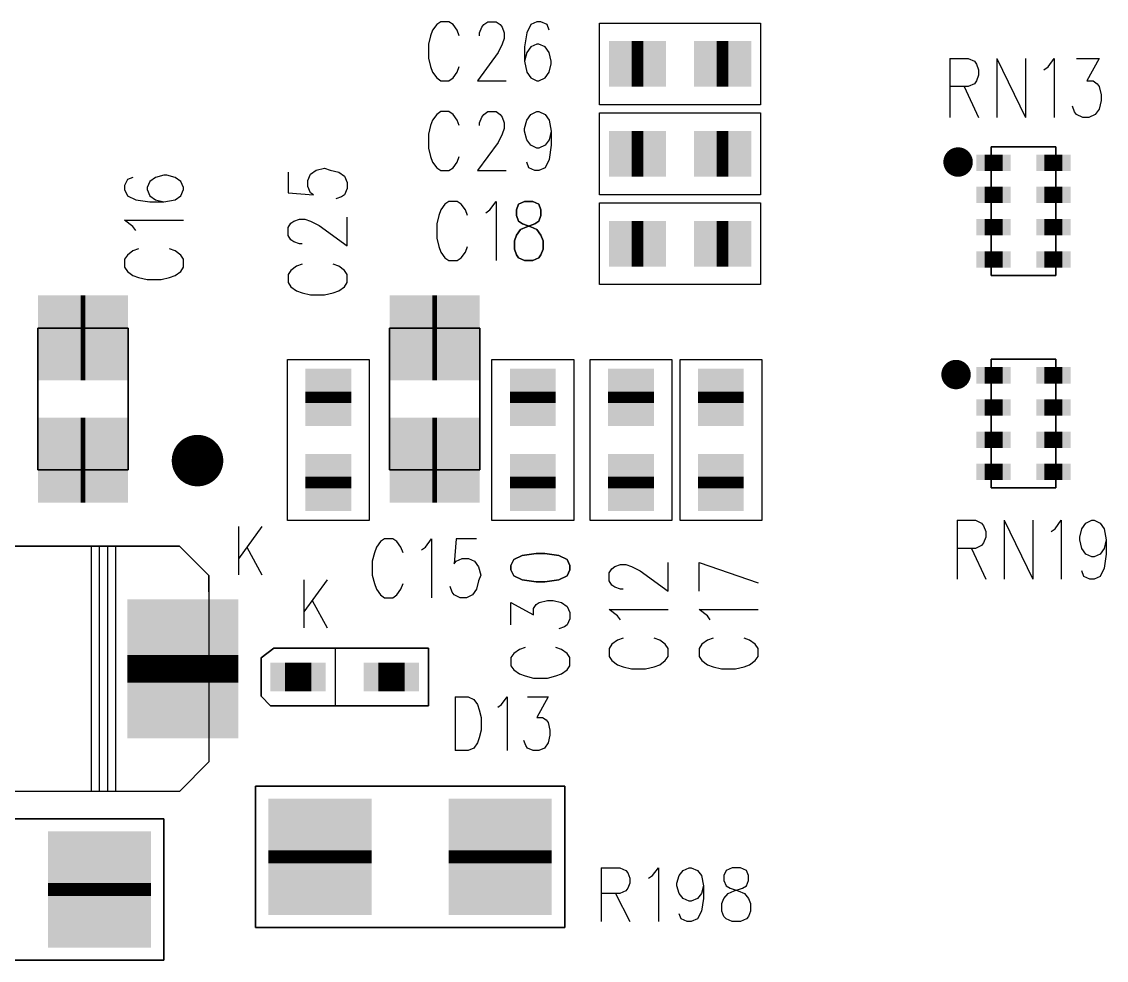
# Model space of a CAD drawing. Extents: x 12040 to 27945, y 10799 to 21199.
# Drawn here: x 18693 to 19356, y 16137 to 16711 of the extents above; entities that cross this region are included whole.
import ezdxf

# ---------------------------------------------------------------- set-up
doc = ezdxf.new("R2010")
doc.units = 0
doc.header["$MEASUREMENT"] = 0
doc.layers.add('ASSYDWGBOT_PHO', color=7, linetype='Continuous')

msp = doc.modelspace()

# ---------------------------------------------------------------- linework, layer by layer
at = {"layer": 'ASSYDWGBOT_PHO'}
for points in [[(18948.75, 16711.479), (18946.251, 16709.77)], [(18953.751, 16711.479), (18948.75, 16711.479)], [(18956.249, 16709.77), (18953.751, 16711.479)], [(18975, 16709.77), (18977.501, 16711.479)], [(18977.501, 16711.479), (18982.5, 16711.479)], [(18982.5, 16711.479), (18985.001, 16709.77)], [(19007.5, 16711.479), (19003.75, 16709.77)], [(19010, 16711.479), (19007.5, 16711.479)], [(19013.75, 16709.77), (19010, 16711.479)], [(18943.75, 16706.329), (18942.499, 16702.89)], [(18946.251, 16709.77), (18943.75, 16706.329)], [(18958.75, 16706.329), (18956.249, 16709.77)], [(18959.999, 16702.89), (18958.75, 16706.329)], [(18972.5, 16704.611), (18973.749, 16708.05)], [(18972.5, 16702.89), (18972.5, 16704.611)], [(18973.749, 16708.05), (18975, 16709.77)], [(18985.001, 16709.77), (18986.25, 16708.05)], [(18986.25, 16708.05), (18987.499, 16704.611)], [(18987.499, 16704.611), (18987.499, 16701.17)], [(19001.249, 16704.611), (19000, 16696.02)], [(19003.75, 16709.77), (19001.249, 16704.611)], [(19014.999, 16706.329), (19013.75, 16709.77)], [(19045.79, 16660.629), (19045.79, 16710.63)], [(19045.79, 16710.63), (19144.211, 16710.63)], [(19144.211, 16710.63), (19144.211, 16660.629)], [(18942.499, 16702.89), (18941.25, 16697.729)], [(18941.25, 16697.729), (18941.25, 16689.14)], [(18986.25, 16697.729), (18983.749, 16692.579)], [(18987.499, 16701.17), (18986.25, 16697.729)], [(19007.5, 16697.729), (19003.75, 16696.02)], [(19008.751, 16697.729), (19007.5, 16697.729)], [(19012.501, 16696.02), (19008.751, 16697.729)], [(18983.749, 16692.579), (18971.251, 16675.39)], [(19000, 16696.02), (19000, 16687.42)], [(19001.249, 16692.579), (19000, 16687.42)], [(19003.75, 16696.02), (19001.249, 16692.579)], [(19014.999, 16692.579), (19012.501, 16696.02)], [(19016.251, 16687.42), (19014.999, 16692.579)], [(18941.25, 16689.14), (18942.499, 16683.981)], [(19000, 16687.42), (19001.249, 16680.55)], [(19014.999, 16680.55), (19016.251, 16685.699)], [(19016.251, 16685.699), (19016.251, 16687.42)], [(19260, 16688.98), (19260, 16652.889)], [(19260, 16688.98), (19271.25, 16688.98)], [(19271.25, 16688.98), (19275, 16687.269)], [(19275, 16687.269), (19276.251, 16685.551)], [(19276.251, 16685.551), (19277.5, 16682.11)], [(19288.75, 16688.98), (19288.75, 16652.889)], [(19288.75, 16688.98), (19306.25, 16652.889)], [(19306.25, 16688.98), (19306.25, 16652.889)], [(19320, 16683.83), (19323.75, 16688.98)], [(19323.75, 16688.98), (19323.75, 16652.889)], [(19337.5, 16688.98), (19351.25, 16688.98)], [(19351.25, 16688.98), (19343.75, 16675.23)], [(18942.499, 16683.981), (18943.75, 16680.55)], [(18943.75, 16680.55), (18946.251, 16677.111)], [(18956.249, 16677.111), (18958.75, 16680.55)], [(18958.75, 16680.55), (18959.999, 16683.981)], [(19001.249, 16680.55), (19003.75, 16677.111)], [(19012.501, 16677.111), (19014.999, 16680.55)], [(19277.5, 16678.671), (19276.251, 16675.23)], [(19277.5, 16682.11), (19277.5, 16678.671)], [(19317.499, 16682.11), (19320, 16683.83)], [(18946.251, 16677.111), (18948.75, 16675.39)], [(18948.75, 16675.39), (18953.751, 16675.39)], [(18953.751, 16675.39), (18956.249, 16677.111)], [(18971.251, 16675.39), (18988.75, 16675.39)], [(19003.75, 16677.111), (19007.5, 16675.39)], [(19007.5, 16675.39), (19008.751, 16675.39)], [(19008.751, 16675.39), (19012.501, 16677.111)], [(19271.25, 16671.801), (19260, 16671.801)], [(19268.749, 16671.801), (19277.5, 16652.889)], [(19275, 16673.519), (19271.25, 16671.801)], [(19276.251, 16675.23), (19275, 16673.519)], [(19343.75, 16675.23), (19347.5, 16675.23)], [(19347.5, 16675.23), (19350, 16673.519)], [(19350, 16673.519), (19351.25, 16671.801)], [(19351.25, 16671.801), (19352.501, 16666.639)], [(19352.501, 16666.639), (19352.501, 16663.2)], [(19144.211, 16660.629), (19045.79, 16660.629)], [(19336.25, 16656.33), (19334.999, 16659.769)], [(19351.25, 16658.051), (19348.749, 16654.61)], [(19352.501, 16663.2), (19351.25, 16658.051)], [(18943.75, 16651.331), (18942.499, 16647.89)], [(18946.251, 16654.77), (18943.75, 16651.331)], [(18948.75, 16656.481), (18946.251, 16654.77)], [(18953.751, 16656.481), (18948.75, 16656.481)], [(18956.249, 16654.77), (18953.751, 16656.481)], [(18958.75, 16651.331), (18956.249, 16654.77)], [(18959.999, 16647.89), (18958.75, 16651.331)], [(18972.5, 16649.611), (18973.749, 16653.049)], [(18973.749, 16653.049), (18975, 16654.77)], [(18975, 16654.77), (18977.501, 16656.481)], [(18977.501, 16656.481), (18982.5, 16656.481)], [(18982.5, 16656.481), (18985.001, 16654.77)], [(18985.001, 16654.77), (18986.25, 16653.049)], [(18986.25, 16653.049), (18987.499, 16649.611)], [(19000, 16646.17), (19001.249, 16651.331)], [(19001.249, 16651.331), (19003.75, 16654.77)], [(19003.75, 16654.77), (19007.5, 16656.481)], [(19007.5, 16656.481), (19008.751, 16656.481)], [(19008.751, 16656.481), (19012.501, 16654.77)], [(19012.501, 16654.77), (19014.999, 16651.331)], [(19014.999, 16651.331), (19016.251, 16644.449)], [(19045.79, 16605.631), (19045.79, 16655.63)], [(19045.79, 16655.63), (19144.211, 16655.63)], [(19144.211, 16655.63), (19144.211, 16605.631)], [(19337.5, 16654.61), (19336.25, 16656.33)], [(19341.249, 16652.889), (19337.5, 16654.61)], [(19344.999, 16652.889), (19341.249, 16652.889)], [(19348.749, 16654.61), (19344.999, 16652.889)], [(18942.499, 16647.89), (18941.25, 16642.731)], [(18972.5, 16647.89), (18972.5, 16649.611)], [(18987.499, 16646.17), (18986.25, 16642.731)], [(18987.499, 16649.611), (18987.499, 16646.17)], [(19000, 16644.449), (19000, 16646.17)], [(18941.25, 16642.731), (18941.25, 16634.14)], [(18986.25, 16642.731), (18983.749, 16637.581)], [(19001.249, 16639.299), (19000, 16644.449)], [(19003.75, 16635.86), (19001.249, 16639.299)], [(19014.999, 16639.299), (19012.501, 16635.86)], [(19016.251, 16644.449), (19014.999, 16639.299)], [(19016.251, 16644.449), (19016.251, 16635.86)], [(18941.25, 16634.14), (18942.499, 16628.981)], [(18983.749, 16637.581), (18971.251, 16620.39)], [(19007.5, 16634.14), (19003.75, 16635.86)], [(19008.751, 16634.14), (19007.5, 16634.14)], [(19012.501, 16635.86), (19008.751, 16634.14)], [(19016.251, 16635.86), (19014.999, 16627.27)], [(19324.69, 16635), (19285.311, 16635)], [(18942.499, 16628.981), (18943.75, 16625.549)], [(18943.75, 16625.549), (18946.251, 16622.11)], [(18956.249, 16622.11), (18958.75, 16625.549)], [(18958.75, 16625.549), (18959.999, 16628.981)], [(19002.501, 16622.11), (19001.249, 16625.549)], [(19014.999, 16627.27), (19012.501, 16622.11)], [(18855.391, 16619.381), (18855.391, 16606.88)], [(18867.42, 16614.38), (18869.141, 16618.13)], [(18869.141, 16618.13), (18872.58, 16620.63)], [(18872.58, 16620.63), (18877.729, 16621.88)], [(18877.729, 16621.88), (18881.17, 16620.63)], [(18881.17, 16620.63), (18886.33, 16619.381)], [(18886.33, 16619.381), (18889.771, 16616.88)], [(18946.251, 16622.11), (18948.75, 16620.39)], [(18948.75, 16620.39), (18953.751, 16620.39)], [(18953.751, 16620.39), (18956.249, 16622.11)], [(18971.251, 16620.39), (18988.75, 16620.39)], [(19006.25, 16620.39), (19002.501, 16622.11)], [(19008.751, 16620.39), (19006.25, 16620.39)], [(19012.501, 16622.11), (19008.751, 16620.39)], [(18757.111, 16615), (18755.39, 16611.25)], [(18760.55, 16616.249), (18757.111, 16615)], [(18770.861, 16613.75), (18769.14, 16610.001)], [(18774.3, 16616.249), (18770.861, 16613.75)], [(18779.449, 16617.5), (18774.3, 16616.249)], [(18781.17, 16617.5), (18779.449, 16617.5)], [(18786.329, 16616.249), (18781.17, 16617.5)], [(18789.77, 16613.75), (18786.329, 16616.249)], [(18791.479, 16610.001), (18789.77, 16613.75)], [(18867.42, 16610.63), (18867.42, 16614.38)], [(18889.771, 16616.88), (18891.479, 16613.131)], [(18891.479, 16613.131), (18891.479, 16609.381)], [(18755.39, 16611.25), (18755.39, 16608.749)], [(18755.39, 16608.749), (18757.111, 16605)], [(18757.111, 16605), (18762.27, 16602.501)], [(18769.14, 16610.001), (18769.14, 16608.749)], [(18769.14, 16608.749), (18770.861, 16605)], [(18770.861, 16605), (18774.3, 16602.501)], [(18786.329, 16602.501), (18789.77, 16605)], [(18789.77, 16605), (18791.479, 16608.749)], [(18791.479, 16608.749), (18791.479, 16610.001)], [(18855.391, 16606.88), (18870.859, 16605.631)], [(18869.141, 16606.88), (18867.42, 16610.63)], [(18870.859, 16605.631), (18869.141, 16606.88)], [(18889.771, 16605.631), (18888.05, 16604.38)], [(18891.479, 16609.381), (18889.771, 16605.631)], [(19144.211, 16605.631), (19045.79, 16605.631)], [(18762.27, 16602.501), (18770.861, 16601.25)], [(18770.861, 16601.25), (18779.449, 16601.25)], [(18774.3, 16602.501), (18779.449, 16601.25)], [(18779.449, 16601.25), (18786.329, 16602.501)], [(18888.05, 16604.38), (18884.609, 16603.13)], [(18951.25, 16599.77), (18948.75, 16596.331)], [(18953.751, 16601.48), (18951.25, 16599.77)], [(18958.75, 16601.48), (18953.751, 16601.48)], [(18961.25, 16599.77), (18958.75, 16601.48)], [(18963.751, 16596.331), (18961.25, 16599.77)], [(18978.75, 16596.331), (18982.5, 16601.48)], [(18982.5, 16601.48), (18982.5, 16565.39)], [(19045.79, 16550.631), (19045.79, 16600.63)], [(19045.79, 16600.63), (19144.211, 16600.63)], [(19144.211, 16600.63), (19144.211, 16550.631)], [(18891.479, 16574.381), (18891.479, 16591.881)], [(18947.5, 16592.89), (18946.251, 16587.73)], [(18948.75, 16596.331), (18947.5, 16592.89)], [(18965, 16592.89), (18963.751, 16596.331)], [(18976.25, 16594.61), (18978.75, 16596.331)], [(18760.55, 16586.25), (18755.39, 16590)], [(18755.39, 16590), (18791.479, 16590)], [(18762.27, 16583.75), (18760.55, 16586.25)], [(18855.391, 16585.63), (18857.109, 16588.131)], [(18855.391, 16580.629), (18855.391, 16585.63)], [(18857.109, 16588.131), (18858.829, 16589.38)], [(18858.829, 16589.38), (18862.27, 16590.63)], [(18862.27, 16590.63), (18865.7, 16590.63)], [(18865.7, 16590.63), (18869.141, 16589.38)], [(18869.141, 16589.38), (18874.3, 16586.88)], [(18874.3, 16586.88), (18891.479, 16574.381)], [(18946.251, 16587.73), (18946.251, 16579.14)], [(18857.109, 16578.131), (18855.391, 16580.629)], [(18946.251, 16579.14), (18947.5, 16573.98)], [(18763.981, 16572.5), (18760.55, 16571.251)], [(18786.329, 16571.251), (18782.89, 16572.5)], [(18858.829, 16576.88), (18857.109, 16578.131)], [(18862.27, 16575.63), (18858.829, 16576.88)], [(18863.979, 16575.63), (18862.27, 16575.63)], [(18947.5, 16573.98), (18948.75, 16570.551)], [(18963.751, 16570.551), (18965, 16573.98)], [(18757.111, 16568.75), (18755.39, 16566.25)], [(18755.39, 16566.25), (18755.39, 16561.251)], [(18760.55, 16571.251), (18757.111, 16568.75)], [(18789.77, 16568.75), (18786.329, 16571.251)], [(18791.479, 16566.25), (18789.77, 16568.75)], [(18791.479, 16561.251), (18791.479, 16566.25)], [(18948.75, 16570.551), (18951.25, 16567.11)], [(18951.25, 16567.11), (18953.751, 16565.39)], [(18953.751, 16565.39), (18958.75, 16565.39)], [(18958.75, 16565.39), (18961.25, 16567.11)], [(18961.25, 16567.11), (18963.751, 16570.551)], [(18755.39, 16561.251), (18757.111, 16558.75)], [(18757.111, 16558.75), (18760.55, 16556.25)], [(18786.329, 16556.25), (18789.77, 16558.75)], [(18789.77, 16558.75), (18791.479, 16561.251)], [(18857.109, 16559.38), (18855.391, 16556.881)], [(18860.55, 16561.88), (18857.109, 16559.38)], [(18863.979, 16563.129), (18860.55, 16561.88)], [(18886.33, 16561.88), (18882.891, 16563.129)], [(18889.771, 16559.38), (18886.33, 16561.88)], [(18891.479, 16556.881), (18889.771, 16559.38)], [(18760.55, 16556.25), (18763.981, 16555)], [(18763.981, 16555), (18769.14, 16553.749)], [(18769.14, 16553.749), (18777.731, 16553.749)], [(18777.731, 16553.749), (18782.89, 16555)], [(18782.89, 16555), (18786.329, 16556.25)], [(18855.391, 16556.881), (18855.391, 16551.88)], [(18855.391, 16551.88), (18857.109, 16549.379)], [(18889.771, 16549.379), (18891.479, 16551.88)], [(18891.479, 16551.88), (18891.479, 16556.881)], [(19324.69, 16556.25), (19285.311, 16556.25)], [(18857.109, 16549.379), (18860.55, 16546.881)], [(18860.55, 16546.881), (18863.979, 16545.63)], [(18863.979, 16545.63), (18869.141, 16544.38)], [(18877.729, 16544.38), (18882.891, 16545.63)], [(18882.891, 16545.63), (18886.33, 16546.881)], [(18886.33, 16546.881), (18889.771, 16549.379)], [(19144.211, 16550.631), (19045.79, 16550.631)], [(18869.141, 16544.38), (18877.729, 16544.38)], [(18855, 16406.42), (18855, 16504.841)], [(18855, 16504.841), (18905.001, 16504.841)], [(18905.001, 16504.841), (18905.001, 16406.42)], [(18980, 16406.42), (18980, 16504.841)], [(18980, 16504.841), (19030.001, 16504.841)], [(19030.001, 16504.841), (19030.001, 16406.42)], [(19040.001, 16406.42), (19040.001, 16504.841)], [(19040.001, 16504.841), (19090, 16504.841)], [(19090, 16504.841), (19090, 16406.42)], [(19094.999, 16406.42), (19094.999, 16504.841)], [(19094.999, 16504.841), (19145, 16504.841)], [(19145, 16504.841), (19145, 16406.42)], [(19324.69, 16504.999), (19285.311, 16504.999)], [(18702.44, 16473.539), (18702.44, 16487.711)], [(18757.561, 16473.539), (18757.561, 16487.711)], [(18917.44, 16473.539), (18917.44, 16487.711)], [(18972.561, 16473.539), (18972.561, 16487.711)], [(19324.69, 16426.25), (19285.311, 16426.25)], [(18905.001, 16406.42), (18855, 16406.42)], [(19030.001, 16406.42), (18980, 16406.42)], [(19090, 16406.42), (19040.001, 16406.42)], [(19145, 16406.42), (19094.999, 16406.42)], [(19264.38, 16406.481), (19264.38, 16370.39)], [(19264.38, 16406.481), (19275.631, 16406.481)], [(19275.631, 16406.481), (19279.381, 16404.77)], [(19293.131, 16406.481), (19293.131, 16370.39)], [(19293.131, 16406.481), (19310.631, 16370.39)], [(19310.631, 16406.481), (19310.631, 16370.39)], [(19324.381, 16401.331), (19328.131, 16406.481)], [(19328.131, 16406.481), (19328.131, 16370.39)], [(19343.13, 16404.77), (19346.88, 16406.481)], [(19346.88, 16406.481), (19348.129, 16406.481)], [(19348.129, 16406.481), (19351.879, 16404.77)], [(18825.001, 16402.66), (18825.001, 16373.131)], [(18839.319, 16402.66), (18825.001, 16382.971)], [(19279.381, 16404.77), (19280.63, 16403.049)], [(19280.63, 16403.049), (19281.879, 16399.611)], [(19281.879, 16399.611), (19281.879, 16396.17)], [(19321.88, 16399.611), (19324.381, 16401.331)], [(19339.38, 16396.17), (19340.63, 16401.331)], [(19340.63, 16401.331), (19343.13, 16404.77)], [(19351.879, 16404.77), (19354.38, 16401.331)], [(19354.38, 16401.331), (19355.631, 16394.449)], [(18911.88, 16393.52), (18909.38, 16390.079)], [(18914.379, 16395.229), (18911.88, 16393.52)], [(18919.38, 16395.229), (18914.379, 16395.229)], [(18921.881, 16393.52), (18919.38, 16395.229)], [(18924.379, 16390.079), (18921.881, 16393.52)], [(18939.381, 16390.079), (18943.13, 16395.229)], [(18943.13, 16395.229), (18943.13, 16359.14)], [(18958.13, 16395.229), (18956.881, 16379.77)], [(18970.631, 16395.229), (18958.13, 16395.229)], [(19280.63, 16392.731), (19279.381, 16391.02)], [(19281.879, 16396.17), (19280.63, 16392.731)], [(19339.38, 16394.449), (19339.38, 16396.17)], [(19340.63, 16389.299), (19339.38, 16394.449)], [(19355.631, 16394.449), (19354.38, 16389.299)], [(19355.631, 16394.449), (19355.631, 16385.86)], [(18789, 16390.631), (18622.999, 16390.631)], [(18622.999, 16390.631), (18789, 16390.631)], [(18740, 16390.631), (18735.001, 16390.631)], [(18735.001, 16390.631), (18735.001, 16240.629)], [(18740, 16240.629), (18740, 16390.631)], [(18750, 16390.631), (18745.001, 16390.631)], [(18745.001, 16390.631), (18745.001, 16240.629)], [(18750, 16240.629), (18750, 16390.631)], [(18806.999, 16372.629), (18789, 16390.631)], [(18789, 16390.631), (18806.999, 16372.629)], [(18830.111, 16389.999), (18839.319, 16373.131)], [(18908.131, 16386.641), (18906.879, 16381.479)], [(18909.38, 16390.079), (18908.131, 16386.641)], [(18925.631, 16386.641), (18924.379, 16390.079)], [(18936.88, 16388.359), (18939.381, 16390.079)], [(19275.631, 16389.299), (19264.38, 16389.299)], [(19273.13, 16389.299), (19281.879, 16370.39)], [(19279.381, 16391.02), (19275.631, 16389.299)], [(19343.13, 16385.86), (19340.63, 16389.299)], [(19354.38, 16389.299), (19351.879, 16385.86)], [(18906.879, 16381.479), (18906.879, 16372.89)], [(18956.881, 16379.77), (18958.13, 16381.479)], [(18958.13, 16381.479), (18961.88, 16383.2)], [(18961.88, 16383.2), (18965.63, 16383.2)], [(18965.63, 16383.2), (18969.379, 16381.479)], [(18969.379, 16381.479), (18971.88, 16378.05)], [(19055.08, 16378.13), (19058.519, 16379.379)], [(19058.519, 16379.379), (19061.951, 16379.379)], [(19061.951, 16379.379), (19065.39, 16378.13)], [(19087.73, 16363.131), (19087.73, 16380.63)], [(19106.64, 16380.63), (19142.731, 16368.13)], [(19106.64, 16363.131), (19106.64, 16380.63)], [(19346.88, 16384.14), (19343.13, 16385.86)], [(19348.129, 16384.14), (19346.88, 16384.14)], [(19351.879, 16385.86), (19348.129, 16384.14)], [(19355.631, 16385.86), (19354.38, 16377.27)], [(18906.879, 16372.89), (18908.131, 16367.729)], [(18971.88, 16378.05), (18973.129, 16372.89)], [(18973.129, 16372.89), (18971.88, 16369.45)], [(19051.64, 16374.38), (19053.36, 16376.881)], [(19051.64, 16369.381), (19051.64, 16374.38)], [(19053.36, 16376.881), (19055.08, 16378.13)], [(19065.39, 16378.13), (19070.551, 16375.629)], [(19070.551, 16375.629), (19087.73, 16363.131)], [(19341.881, 16372.11), (19340.63, 16375.549)], [(19354.38, 16377.27), (19351.879, 16372.11)], [(18806.999, 16362.631), (18806.999, 16372.629)], [(18806.999, 16372.629), (18806.999, 16258.631)], [(18865, 16370.159), (18865, 16340.63)], [(18879.32, 16370.159), (18865, 16350.47)], [(18908.131, 16367.729), (18909.38, 16364.3)], [(18924.379, 16364.3), (18925.631, 16367.729)], [(18971.88, 16369.45), (18970.631, 16364.3)], [(19053.36, 16366.88), (19051.64, 16369.381)], [(19055.08, 16365.629), (19053.36, 16366.88)], [(19345.631, 16370.39), (19341.881, 16372.11)], [(19348.129, 16370.39), (19345.631, 16370.39)], [(19351.879, 16372.11), (19348.129, 16370.39)], [(18909.38, 16364.3), (18911.88, 16360.861)], [(18911.88, 16360.861), (18914.379, 16359.14)], [(18919.38, 16359.14), (18921.881, 16360.861)], [(18921.881, 16360.861), (18924.379, 16364.3)], [(18955.629, 16362.579), (18954.38, 16366.02)], [(18956.881, 16360.861), (18955.629, 16362.579)], [(18960.63, 16359.14), (18956.881, 16360.861)], [(18968.13, 16360.861), (18964.38, 16359.14)], [(18970.631, 16364.3), (18968.13, 16360.861)], [(19058.519, 16364.38), (19055.08, 16365.629)], [(19060.23, 16364.38), (19058.519, 16364.38)], [(18870.11, 16357.5), (18879.32, 16340.63)], [(18914.379, 16359.14), (18919.38, 16359.14)], [(18964.38, 16359.14), (18960.63, 16359.14)], [(18991.64, 16342.501), (18991.64, 16356.251)], [(18991.64, 16356.251), (19005.39, 16348.749)], [(19005.39, 16352.501), (19007.111, 16355)], [(19007.111, 16355), (19008.829, 16356.251)], [(19008.829, 16356.251), (19013.981, 16357.5)], [(19013.981, 16357.5), (19017.42, 16357.5)], [(19017.42, 16357.5), (19022.579, 16356.251)], [(19022.579, 16356.251), (19026.02, 16353.75)], [(19026.02, 16353.75), (19027.731, 16350)], [(19005.39, 16348.749), (19005.39, 16352.501)], [(19027.731, 16346.251), (19026.02, 16342.501)], [(19027.731, 16350), (19027.731, 16346.251)], [(19056.801, 16348.129), (19051.64, 16351.879)], [(19051.64, 16351.879), (19087.73, 16351.879)], [(19058.519, 16345.631), (19056.801, 16348.129)], [(19111.799, 16348.129), (19106.64, 16351.879)], [(19106.64, 16351.879), (19142.731, 16351.879)], [(19113.52, 16345.631), (19111.799, 16348.129)], [(19024.3, 16341.249), (19020.861, 16340)], [(19026.02, 16342.501), (19024.3, 16341.249)], [(19056.801, 16333.13), (19053.36, 16330.629)], [(19060.23, 16334.379), (19056.801, 16333.13)], [(19082.581, 16333.13), (19079.14, 16334.379)], [(19086.02, 16330.629), (19082.581, 16333.13)], [(19111.799, 16333.13), (19108.36, 16330.629)], [(19115.231, 16334.379), (19111.799, 16333.13)], [(19137.581, 16333.13), (19134.14, 16334.379)], [(19141.02, 16330.629), (19137.581, 16333.13)], [(18884.09, 16328.341), (18884.09, 16292.91)], [(18996.799, 16327.499), (18993.361, 16325.001)], [(19000.231, 16328.751), (18996.799, 16327.499)], [(19022.579, 16327.499), (19019.14, 16328.751)], [(19026.02, 16325.001), (19022.579, 16327.499)], [(19053.36, 16330.629), (19051.64, 16328.131)], [(19051.64, 16328.131), (19051.64, 16323.13)], [(19087.73, 16328.131), (19086.02, 16330.629)], [(19087.73, 16323.13), (19087.73, 16328.131)], [(19108.36, 16330.629), (19106.64, 16328.131)], [(19106.64, 16328.131), (19106.64, 16323.13)], [(19142.731, 16328.131), (19141.02, 16330.629)], [(19142.731, 16323.13), (19142.731, 16328.131)], [(18993.361, 16325.001), (18991.64, 16322.5)], [(18991.64, 16322.5), (18991.64, 16317.499)], [(19027.731, 16322.5), (19026.02, 16325.001)], [(19027.731, 16317.499), (19027.731, 16322.5)], [(19051.64, 16323.13), (19053.36, 16320.629)], [(19053.36, 16320.629), (19056.801, 16318.13)], [(19082.581, 16318.13), (19086.02, 16320.629)], [(19086.02, 16320.629), (19087.73, 16323.13)], [(19106.64, 16323.13), (19108.36, 16320.629)], [(19108.36, 16320.629), (19111.799, 16318.13)], [(19137.581, 16318.13), (19141.02, 16320.629)], [(19141.02, 16320.629), (19142.731, 16323.13)], [(18991.64, 16317.499), (18993.361, 16315.001)], [(18993.361, 16315.001), (18996.799, 16312.5)], [(19022.579, 16312.5), (19026.02, 16315.001)], [(19026.02, 16315.001), (19027.731, 16317.499)], [(19056.801, 16318.13), (19060.23, 16316.879)], [(19060.23, 16316.879), (19065.39, 16315.63)], [(19065.39, 16315.63), (19073.98, 16315.63)], [(19073.98, 16315.63), (19079.14, 16316.879)], [(19079.14, 16316.879), (19082.581, 16318.13)], [(19111.799, 16318.13), (19115.231, 16316.879)], [(19115.231, 16316.879), (19120.39, 16315.63)], [(19120.39, 16315.63), (19128.981, 16315.63)], [(19128.981, 16315.63), (19134.14, 16316.879)], [(19134.14, 16316.879), (19137.581, 16318.13)], [(18996.799, 16312.5), (19000.231, 16311.251)], [(19000.231, 16311.251), (19005.39, 16309.999)], [(19005.39, 16309.999), (19013.981, 16309.999)], [(19013.981, 16309.999), (19019.14, 16311.251)], [(19019.14, 16311.251), (19022.579, 16312.5)], [(18957.5, 16298.441), (18957.5, 16265.631)], [(18957.5, 16298.441), (18965.45, 16298.441)], [(18965.45, 16298.441), (18968.861, 16296.881)], [(18968.861, 16296.881), (18971.14, 16293.751)], [(18971.14, 16293.751), (18972.269, 16290.63)], [(18983.641, 16292.191), (18985.91, 16293.751)], [(18985.91, 16293.751), (18989.321, 16298.441)], [(18989.321, 16298.441), (18989.321, 16265.631)], [(19001.82, 16298.441), (19014.32, 16298.441)], [(19014.32, 16298.441), (19007.5, 16285.94)], [(18972.269, 16290.63), (18973.41, 16285.94)], [(18973.41, 16285.94), (18973.41, 16278.13)], [(19007.5, 16285.94), (19010.91, 16285.94)], [(19010.91, 16285.94), (19013.18, 16284.38)], [(19013.18, 16284.38), (19014.32, 16282.81)], [(19014.32, 16282.81), (19015.45, 16278.13)], [(18972.269, 16273.439), (18971.14, 16270.309)], [(18973.41, 16278.13), (18972.269, 16273.439)], [(19015.45, 16275), (19014.32, 16270.309)], [(19015.45, 16278.13), (19015.45, 16275)], [(18806.999, 16268.629), (18806.999, 16258.631)], [(18968.861, 16267.191), (18965.45, 16265.631)], [(18971.14, 16270.309), (18968.861, 16267.191)], [(19000.681, 16268.749), (18999.55, 16271.879)], [(19001.82, 16267.191), (19000.681, 16268.749)], [(19005.23, 16265.631), (19001.82, 16267.191)], [(19012.051, 16267.191), (19008.64, 16265.631)], [(19014.32, 16270.309), (19012.051, 16267.191)], [(18965.45, 16265.631), (18957.5, 16265.631)], [(19008.64, 16265.631), (19005.23, 16265.631)], [(18806.999, 16258.631), (18789, 16240.629)], [(18806.999, 16258.631), (18789, 16240.629)], [(18789, 16240.629), (18622.999, 16240.629)], [(18789, 16240.629), (18622.999, 16240.629)], [(18745.001, 16240.629), (18740, 16240.629)], [(19046.881, 16193.911), (19046.881, 16161.091)], [(19046.881, 16193.911), (19058.13, 16193.911)], [(19058.13, 16193.911), (19061.88, 16192.341)], [(19078.131, 16189.22), (19081.881, 16193.911)], [(19081.881, 16193.911), (19081.881, 16161.091)], [(19096.88, 16192.341), (19100.63, 16193.911)], [(19100.63, 16193.911), (19101.879, 16193.911)], [(19101.879, 16193.911), (19105.631, 16192.341)], [(19126.881, 16193.911), (19123.131, 16192.341)], [(19131.88, 16193.911), (19126.881, 16193.911)], [(19135.63, 16192.341), (19131.88, 16193.911)], [(19061.88, 16192.341), (19063.129, 16190.781)], [(19063.129, 16190.781), (19064.381, 16187.66)], [(19064.381, 16187.66), (19064.381, 16184.53)], [(19075.63, 16187.66), (19078.131, 16189.22)], [(19093.13, 16184.53), (19094.379, 16189.22)], [(19094.379, 16189.22), (19096.88, 16192.341)], [(19105.631, 16192.341), (19108.13, 16189.22)], [(19108.13, 16189.22), (19109.381, 16182.97)], [(19123.131, 16192.341), (19121.88, 16189.22)], [(19121.88, 16189.22), (19121.88, 16186.09)], [(19136.881, 16189.22), (19135.63, 16192.341)], [(19136.881, 16186.09), (19136.881, 16189.22)], [(19063.129, 16181.41), (19061.88, 16179.84)], [(19064.381, 16184.53), (19063.129, 16181.41)], [(19093.13, 16182.97), (19093.13, 16184.53)], [(19094.379, 16178.28), (19093.13, 16182.97)], [(19109.381, 16182.97), (19108.13, 16178.28)], [(19109.381, 16182.97), (19109.381, 16175.159)], [(19121.88, 16186.09), (19123.131, 16182.97)], [(19123.131, 16182.97), (19125.629, 16181.41)], [(19125.629, 16181.41), (19130.63, 16179.84)], [(19128.13, 16179.84), (19133.129, 16181.41)], [(19133.129, 16181.41), (19135.63, 16182.97)], [(19135.63, 16182.97), (19136.881, 16186.09)], [(19058.13, 16178.28), (19046.881, 16178.28)], [(19055.63, 16178.28), (19064.381, 16161.091)], [(19061.88, 16179.84), (19058.13, 16178.28)], [(19096.88, 16175.159), (19094.379, 16178.28)], [(19100.63, 16173.59), (19096.88, 16175.159)], [(19105.631, 16175.159), (19101.879, 16173.59)], [(19108.13, 16178.28), (19105.631, 16175.159)], [(19109.381, 16175.159), (19108.13, 16167.339)], [(19120.63, 16172.029), (19121.88, 16175.159)], [(19121.88, 16175.159), (19124.38, 16178.28)], [(19124.38, 16178.28), (19128.13, 16179.84)], [(19130.63, 16179.84), (19134.38, 16178.28)], [(19134.38, 16178.28), (19136.881, 16175.159)], [(19136.881, 16175.159), (19138.13, 16172.029)], [(19101.879, 16173.59), (19100.63, 16173.59)], [(19108.13, 16167.339), (19105.631, 16162.661)], [(19120.63, 16167.339), (19120.63, 16172.029)], [(19121.88, 16164.221), (19120.63, 16167.339)], [(19138.13, 16167.339), (19136.881, 16164.221)], [(19138.13, 16172.029), (19138.13, 16167.339)], [(19095.631, 16162.661), (19094.379, 16165.779)], [(19099.38, 16161.091), (19095.631, 16162.661)], [(19101.879, 16161.091), (19099.38, 16161.091)], [(19105.631, 16162.661), (19101.879, 16161.091)], [(19123.131, 16162.661), (19121.88, 16164.221)], [(19126.881, 16161.091), (19123.131, 16162.661)], [(19131.88, 16161.091), (19126.881, 16161.091)], [(19135.63, 16162.661), (19131.88, 16161.091)], [(19136.881, 16164.221), (19135.63, 16162.661)]]:
    msp.add_lwpolyline(points, dxfattribs=at)
for points, const_width in [([(19072.5, 16685.631), (19065.5, 16685.631)], 28), ([(19072.5, 16685.631), (19065.5, 16685.631)], 28), ([(19124.5, 16685.631), (19117.5, 16685.631)], 28), ([(19124.5, 16685.631), (19117.5, 16685.631)], 28), ([(19072.5, 16630.63), (19065.5, 16630.63)], 28), ([(19072.5, 16630.63), (19065.5, 16630.63)], 28), ([(19124.5, 16630.63), (19117.5, 16630.63)], 28), ([(19124.5, 16630.63), (19117.5, 16630.63)], 28), ([(19281.191, 16625.151), (19292.191, 16625.151)], 10), ([(19317.81, 16625.151), (19328.81, 16625.151)], 10), ([(19281.191, 16605.471), (19292.191, 16605.471)], 10), ([(19317.81, 16605.471), (19328.81, 16605.471)], 10), ([(19072.5, 16575.63), (19065.5, 16575.63)], 28), ([(19072.5, 16575.63), (19065.5, 16575.63)], 28), ([(19124.5, 16575.63), (19117.5, 16575.63)], 28), ([(19124.5, 16575.63), (19117.5, 16575.63)], 28), ([(19281.191, 16585.779), (19292.191, 16585.779)], 10), ([(19317.81, 16585.779), (19328.81, 16585.779)], 10), ([(19281.191, 16566.099), (19292.191, 16566.099)], 10), ([(19317.81, 16566.099), (19328.81, 16566.099)], 10), ([(18731.501, 16518.03), (18728.5, 16518.03)], 52), ([(18946.501, 16518.03), (18943.501, 16518.03)], 52), ([(18879.999, 16478.13), (18879.999, 16485.13)], 28), ([(18879.999, 16478.13), (18879.999, 16485.13)], 28), ([(19004.999, 16478.13), (19004.999, 16485.13)], 28), ([(19004.999, 16478.13), (19004.999, 16485.13)], 28), ([(19065.001, 16478.13), (19065.001, 16485.13)], 28), ([(19065.001, 16478.13), (19065.001, 16485.13)], 28), ([(19120.001, 16478.13), (19120.001, 16485.13)], 28), ([(19120.001, 16478.13), (19120.001, 16485.13)], 28), ([(19281.191, 16495.15), (19292.191, 16495.15)], 10), ([(19317.81, 16495.15), (19328.81, 16495.15)], 10), ([(19281.191, 16475.47), (19292.191, 16475.47)], 10), ([(19317.81, 16475.47), (19328.81, 16475.47)], 10), ([(18731.501, 16443.22), (18728.5, 16443.22)], 52), ([(18946.501, 16443.22), (18943.501, 16443.22)], 52), ([(19281.191, 16455.78), (19292.191, 16455.78)], 10), ([(19317.81, 16455.78), (19328.81, 16455.78)], 10), ([(18879.999, 16426.13), (18879.999, 16433.13)], 28), ([(18879.999, 16426.13), (18879.999, 16433.13)], 28), ([(19004.999, 16426.13), (19004.999, 16433.13)], 28), ([(19004.999, 16426.13), (19004.999, 16433.13)], 28), ([(19065.001, 16426.13), (19065.001, 16433.13)], 28), ([(19065.001, 16426.13), (19065.001, 16433.13)], 28), ([(19120.001, 16426.13), (19120.001, 16433.13)], 28), ([(19120.001, 16426.13), (19120.001, 16433.13)], 28), ([(19281.191, 16436.1), (19292.191, 16436.1)], 10), ([(19317.81, 16436.1), (19328.81, 16436.1)], 10), ([(18791, 16324.129), (18791, 16307.131)], 68), ([(18853.39, 16310.631), (18869.53, 16310.631)], 17.72), ([(18853.58, 16310.631), (18869.329, 16310.631)], 17.72), ([(18910.469, 16310.631), (18926.611, 16310.631)], 17.72), ([(18910.669, 16310.631), (18926.42, 16310.631)], 17.72), ([(18874.88, 16204.63), (18874.88, 16196.63)], 63), ([(18985.121, 16204.63), (18985.121, 16196.63)], 63), ([(18740.12, 16176.63), (18740.12, 16184.629)], 63)]:
    msp.add_lwpolyline(points, dxfattribs=dict(at, const_width=const_width))
at = {"layer": 'ASSYDWGBOT_PHO', "const_width": 8}
for points in [[(19270, 16625.629, 1), (19260, 16625.629, 1)], [(19260, 16625.629, 1), (19270, 16625.629)], [(19268.749, 16495.63, 1), (19258.751, 16495.63, 1)], [(19258.751, 16495.63, 1), (19268.749, 16495.63)]]:
    msp.add_lwpolyline(points, format="xyb", close=True, dxfattribs=at)
at = {"layer": 'ASSYDWGBOT_PHO'}
for points in [[(19285.311, 16556.25), (19285.311, 16635)], [(19285.311, 16635), (19324.69, 16635)], [(19324.69, 16635), (19324.69, 16556.25)], [(18996.25, 16599.77), (18995.001, 16596.331)], [(19000, 16601.48), (18996.25, 16599.77)], [(19004.999, 16601.48), (19000, 16601.48)], [(19008.751, 16599.77), (19004.999, 16601.48)], [(19010, 16596.331), (19008.751, 16599.77)], [(18995.001, 16596.331), (18995.001, 16592.89)], [(18995.001, 16592.89), (18996.25, 16589.451)], [(19008.751, 16589.451), (19010, 16592.89)], [(19010, 16592.89), (19010, 16596.331)], [(18996.25, 16589.451), (18998.751, 16587.73)], [(18997.499, 16584.299), (19001.249, 16586.02)], [(18998.751, 16587.73), (19003.75, 16586.02)], [(19001.249, 16586.02), (19006.25, 16587.73)], [(19003.75, 16586.02), (19007.5, 16584.299)], [(19006.25, 16587.73), (19008.751, 16589.451)], [(18993.75, 16577.419), (18995.001, 16580.86)], [(18995.001, 16580.86), (18997.499, 16584.299)], [(19007.5, 16584.299), (19010, 16580.86)], [(19010, 16580.86), (19011.25, 16577.419)], [(18993.75, 16572.269), (18993.75, 16577.419)], [(18995.001, 16568.83), (18993.75, 16572.269)], [(19011.25, 16572.269), (19010, 16568.83)], [(19011.25, 16577.419), (19011.25, 16572.269)], [(18996.25, 16567.11), (18995.001, 16568.83)], [(19000, 16565.39), (18996.25, 16567.11)], [(19004.999, 16565.39), (19000, 16565.39)], [(19008.751, 16567.11), (19004.999, 16565.39)], [(19010, 16568.83), (19008.751, 16567.11)], [(19324.69, 16556.25), (19285.311, 16556.25)], [(18702.44, 16437.321), (18702.44, 16523.93)], [(18702.44, 16523.93), (18757.561, 16523.93)], [(18757.561, 16523.93), (18757.561, 16437.321)], [(18917.44, 16437.321), (18917.44, 16523.93)], [(18917.44, 16523.93), (18972.561, 16523.93)], [(18972.561, 16523.93), (18972.561, 16437.321)], [(19285.311, 16426.25), (19285.311, 16504.999)], [(19285.311, 16504.999), (19324.69, 16504.999)], [(19324.69, 16504.999), (19324.69, 16426.25)], [(18757.561, 16437.321), (18702.44, 16437.321)], [(18972.561, 16437.321), (18917.44, 16437.321)], [(19324.69, 16426.25), (19285.311, 16426.25)], [(19007.111, 16386.25), (18998.52, 16385)], [(19012.27, 16386.25), (19007.111, 16386.25)], [(19020.861, 16385), (19012.27, 16386.25)], [(18993.361, 16382.5), (18991.64, 16378.75)], [(18998.52, 16385), (18993.361, 16382.5)], [(19026.02, 16382.5), (19020.861, 16385)], [(19027.731, 16378.75), (19026.02, 16382.5)], [(18991.64, 16378.75), (18991.64, 16376.249)], [(18991.64, 16376.249), (18993.361, 16372.499)], [(19026.02, 16372.499), (19027.731, 16376.249)], [(19027.731, 16376.249), (19027.731, 16378.75)], [(18993.361, 16372.499), (18998.52, 16370.001)], [(18998.52, 16370.001), (19007.111, 16368.75)], [(19007.111, 16368.75), (19012.27, 16368.75)], [(19012.27, 16368.75), (19020.861, 16370.001)], [(19020.861, 16370.001), (19026.02, 16372.499)], [(18838.82, 16322.439), (18846.689, 16328.341)], [(18846.689, 16328.341), (18941.179, 16328.341)], [(18941.179, 16328.341), (18941.179, 16292.91)], [(18838.82, 16298.809), (18838.82, 16322.439)], [(18844.721, 16292.91), (18838.82, 16298.809)], [(18941.179, 16292.91), (18844.721, 16292.91)], [(18835.51, 16157.32), (18835.51, 16243.931)], [(18835.51, 16243.931), (19024.49, 16243.931)], [(19024.49, 16243.931), (19024.49, 16157.32)], [(18590.509, 16223.93), (18779.49, 16223.93)], [(18779.49, 16223.93), (18779.49, 16137.32)], [(19024.49, 16157.32), (18835.51, 16157.32)], [(18779.49, 16137.32), (18590.509, 16137.32)]]:
    msp.add_lwpolyline(points, close=True, dxfattribs=at)
at = {"layer": 'ASSYDWGBOT_PHO', "const_width": 15.75}
msp.add_lwpolyline([(18792.124, 16442.989, 1), (18807.874, 16442.989, 1), (18792.124, 16442.989)], format="xyb", dxfattribs=at)
at = {"layer": 'ASSYDWGBOT_PHO'}
for points in [[(19079.5, 16699.631), (19079.5, 16671.631), (19051.5, 16699.631), (19051.5, 16671.631)], [(19079.5, 16699.631), (19079.5, 16671.631), (19051.5, 16699.631), (19051.5, 16671.631)], [(19058.5, 16671.631), (19058.5, 16699.631), (19086.5, 16671.631), (19086.5, 16699.631)], [(19058.5, 16671.631), (19058.5, 16699.631), (19086.5, 16671.631), (19086.5, 16699.631)], [(19131.5, 16699.631), (19131.5, 16671.631), (19103.5, 16699.631), (19103.5, 16671.631)], [(19131.5, 16699.631), (19131.5, 16671.631), (19103.5, 16699.631), (19103.5, 16671.631)], [(19110.5, 16671.631), (19110.5, 16699.631), (19138.5, 16671.631), (19138.5, 16699.631)], [(19110.5, 16671.631), (19110.5, 16699.631), (19138.5, 16671.631), (19138.5, 16699.631)], [(19079.5, 16644.63), (19079.5, 16616.63), (19051.5, 16644.63), (19051.5, 16616.63)], [(19079.5, 16644.63), (19079.5, 16616.63), (19051.5, 16644.63), (19051.5, 16616.63)], [(19058.5, 16616.63), (19058.5, 16644.63), (19086.5, 16616.63), (19086.5, 16644.63)], [(19058.5, 16616.63), (19058.5, 16644.63), (19086.5, 16616.63), (19086.5, 16644.63)], [(19131.5, 16644.63), (19131.5, 16616.63), (19103.5, 16644.63), (19103.5, 16616.63)], [(19131.5, 16644.63), (19131.5, 16616.63), (19103.5, 16644.63), (19103.5, 16616.63)], [(19110.5, 16616.63), (19110.5, 16644.63), (19138.5, 16616.63), (19138.5, 16644.63)], [(19110.5, 16616.63), (19110.5, 16644.63), (19138.5, 16616.63), (19138.5, 16644.63)], [(19286.191, 16630.151), (19286.191, 16620.151), (19276.191, 16630.151), (19276.191, 16620.151)], [(19287.191, 16620.151), (19287.191, 16630.151), (19297.191, 16620.151), (19297.191, 16630.151)], [(19322.81, 16630.151), (19322.81, 16620.151), (19312.81, 16630.151), (19312.81, 16620.151)], [(19323.81, 16620.151), (19323.81, 16630.151), (19333.81, 16620.151), (19333.81, 16630.151)], [(19286.191, 16610.471), (19286.191, 16600.471), (19276.191, 16610.471), (19276.191, 16600.471)], [(19287.191, 16600.471), (19287.191, 16610.471), (19297.191, 16600.471), (19297.191, 16610.471)], [(19322.81, 16610.471), (19322.81, 16600.471), (19312.81, 16610.471), (19312.81, 16600.471)], [(19323.81, 16600.471), (19323.81, 16610.471), (19333.81, 16600.471), (19333.81, 16610.471)], [(19079.5, 16589.63), (19079.5, 16561.63), (19051.5, 16589.63), (19051.5, 16561.63)], [(19079.5, 16589.63), (19079.5, 16561.63), (19051.5, 16589.63), (19051.5, 16561.63)], [(19058.5, 16561.63), (19058.5, 16589.63), (19086.5, 16561.63), (19086.5, 16589.63)], [(19058.5, 16561.63), (19058.5, 16589.63), (19086.5, 16561.63), (19086.5, 16589.63)], [(19131.5, 16589.63), (19131.5, 16561.63), (19103.5, 16589.63), (19103.5, 16561.63)], [(19131.5, 16589.63), (19131.5, 16561.63), (19103.5, 16589.63), (19103.5, 16561.63)], [(19110.5, 16561.63), (19110.5, 16589.63), (19138.5, 16561.63), (19138.5, 16589.63)], [(19110.5, 16561.63), (19110.5, 16589.63), (19138.5, 16561.63), (19138.5, 16589.63)], [(19286.191, 16590.779), (19286.191, 16580.779), (19276.191, 16590.779), (19276.191, 16580.779)], [(19287.191, 16580.779), (19287.191, 16590.779), (19297.191, 16580.779), (19297.191, 16590.779)], [(19322.81, 16590.779), (19322.81, 16580.779), (19312.81, 16590.779), (19312.81, 16580.779)], [(19323.81, 16580.779), (19323.81, 16590.779), (19333.81, 16580.779), (19333.81, 16590.779)], [(19286.191, 16571.099), (19286.191, 16561.099), (19276.191, 16571.099), (19276.191, 16561.099)], [(19287.191, 16561.099), (19287.191, 16571.099), (19297.191, 16561.099), (19297.191, 16571.099)], [(19322.81, 16571.099), (19322.81, 16561.099), (19312.81, 16571.099), (19312.81, 16561.099)], [(19323.81, 16561.099), (19323.81, 16571.099), (19333.81, 16561.099), (19333.81, 16571.099)], [(18754.5, 16544.03), (18754.5, 16492.03), (18702.5, 16544.03), (18702.5, 16492.03)], [(18705.501, 16492.03), (18705.501, 16544.03), (18757.501, 16492.03), (18757.501, 16544.03)], [(18969.501, 16544.03), (18969.501, 16492.03), (18917.501, 16544.03), (18917.501, 16492.03)], [(18920.501, 16492.03), (18920.501, 16544.03), (18972.501, 16492.03), (18972.501, 16544.03)], [(18893.999, 16471.13), (18865.999, 16471.13), (18893.999, 16499.13), (18865.999, 16499.13)], [(18893.999, 16471.13), (18865.999, 16471.13), (18893.999, 16499.13), (18865.999, 16499.13)], [(19018.999, 16471.13), (18990.999, 16471.13), (19018.999, 16499.13), (18990.999, 16499.13)], [(19018.999, 16471.13), (18990.999, 16471.13), (19018.999, 16499.13), (18990.999, 16499.13)], [(19079.001, 16471.13), (19051.001, 16471.13), (19079.001, 16499.13), (19051.001, 16499.13)], [(19079.001, 16471.13), (19051.001, 16471.13), (19079.001, 16499.13), (19051.001, 16499.13)], [(19134.001, 16471.13), (19106.001, 16471.13), (19134.001, 16499.13), (19106.001, 16499.13)], [(19134.001, 16471.13), (19106.001, 16471.13), (19134.001, 16499.13), (19106.001, 16499.13)], [(19286.191, 16500.15), (19286.191, 16490.15), (19276.191, 16500.15), (19276.191, 16490.15)], [(19287.191, 16490.15), (19287.191, 16500.15), (19297.191, 16490.15), (19297.191, 16500.15)], [(19322.81, 16500.15), (19322.81, 16490.15), (19312.81, 16500.15), (19312.81, 16490.15)], [(19323.81, 16490.15), (19323.81, 16500.15), (19333.81, 16490.15), (19333.81, 16500.15)], [(18865.999, 16492.13), (18893.999, 16492.13), (18865.999, 16464.13), (18893.999, 16464.13)], [(18865.999, 16492.13), (18893.999, 16492.13), (18865.999, 16464.13), (18893.999, 16464.13)], [(18990.999, 16492.13), (19018.999, 16492.13), (18990.999, 16464.13), (19018.999, 16464.13)], [(18990.999, 16492.13), (19018.999, 16492.13), (18990.999, 16464.13), (19018.999, 16464.13)], [(19051.001, 16492.13), (19079.001, 16492.13), (19051.001, 16464.13), (19079.001, 16464.13)], [(19051.001, 16492.13), (19079.001, 16492.13), (19051.001, 16464.13), (19079.001, 16464.13)], [(19106.001, 16492.13), (19134.001, 16492.13), (19106.001, 16464.13), (19134.001, 16464.13)], [(19106.001, 16492.13), (19134.001, 16492.13), (19106.001, 16464.13), (19134.001, 16464.13)], [(19286.191, 16480.47), (19286.191, 16470.47), (19276.191, 16480.47), (19276.191, 16470.47)], [(19287.191, 16470.47), (19287.191, 16480.47), (19297.191, 16470.47), (19297.191, 16480.47)], [(19322.81, 16480.47), (19322.81, 16470.47), (19312.81, 16480.47), (19312.81, 16470.47)], [(19323.81, 16470.47), (19323.81, 16480.47), (19333.81, 16470.47), (19333.81, 16480.47)], [(18754.5, 16469.22), (18754.5, 16417.22), (18702.5, 16469.22), (18702.5, 16417.22)], [(18705.501, 16417.22), (18705.501, 16469.22), (18757.501, 16417.22), (18757.501, 16469.22)], [(18969.501, 16469.22), (18969.501, 16417.22), (18917.501, 16469.22), (18917.501, 16417.22)], [(18920.501, 16417.22), (18920.501, 16469.22), (18972.501, 16417.22), (18972.501, 16469.22)], [(19286.191, 16460.78), (19286.191, 16450.78), (19276.191, 16460.78), (19276.191, 16450.78)], [(19287.191, 16450.78), (19287.191, 16460.78), (19297.191, 16450.78), (19297.191, 16460.78)], [(19322.81, 16460.78), (19322.81, 16450.78), (19312.81, 16460.78), (19312.81, 16450.78)], [(19323.81, 16450.78), (19323.81, 16460.78), (19333.81, 16450.78), (19333.81, 16460.78)], [(18893.999, 16419.13), (18865.999, 16419.13), (18893.999, 16447.13), (18865.999, 16447.13)], [(18893.999, 16419.13), (18865.999, 16419.13), (18893.999, 16447.13), (18865.999, 16447.13)], [(19018.999, 16419.13), (18990.999, 16419.13), (19018.999, 16447.13), (18990.999, 16447.13)], [(19018.999, 16419.13), (18990.999, 16419.13), (19018.999, 16447.13), (18990.999, 16447.13)], [(19079.001, 16419.13), (19051.001, 16419.13), (19079.001, 16447.13), (19051.001, 16447.13)], [(19079.001, 16419.13), (19051.001, 16419.13), (19079.001, 16447.13), (19051.001, 16447.13)], [(19134.001, 16419.13), (19106.001, 16419.13), (19134.001, 16447.13), (19106.001, 16447.13)], [(19134.001, 16419.13), (19106.001, 16419.13), (19134.001, 16447.13), (19106.001, 16447.13)], [(18865.999, 16440.13), (18893.999, 16440.13), (18865.999, 16412.13), (18893.999, 16412.13)], [(18865.999, 16440.13), (18893.999, 16440.13), (18865.999, 16412.13), (18893.999, 16412.13)], [(18990.999, 16440.13), (19018.999, 16440.13), (18990.999, 16412.13), (19018.999, 16412.13)], [(18990.999, 16440.13), (19018.999, 16440.13), (18990.999, 16412.13), (19018.999, 16412.13)], [(19051.001, 16440.13), (19079.001, 16440.13), (19051.001, 16412.13), (19079.001, 16412.13)], [(19051.001, 16440.13), (19079.001, 16440.13), (19051.001, 16412.13), (19079.001, 16412.13)], [(19106.001, 16440.13), (19134.001, 16440.13), (19106.001, 16412.13), (19134.001, 16412.13)], [(19106.001, 16440.13), (19134.001, 16440.13), (19106.001, 16412.13), (19134.001, 16412.13)], [(19286.191, 16441.1), (19286.191, 16431.1), (19276.191, 16441.1), (19276.191, 16431.1)], [(19287.191, 16431.1), (19287.191, 16441.1), (19297.191, 16431.1), (19297.191, 16441.1)], [(19322.81, 16441.1), (19322.81, 16431.1), (19312.81, 16441.1), (19312.81, 16431.1)], [(19323.81, 16431.1), (19323.81, 16441.1), (19333.81, 16431.1), (19333.81, 16441.1)], [(18825, 16290.129), (18757, 16290.129), (18825, 16358.129), (18757, 16358.129)], [(18757, 16341.131), (18825, 16341.131), (18757, 16273.131), (18825, 16273.131)], [(18862.25, 16319.491), (18862.25, 16301.771), (18844.53, 16319.491), (18844.53, 16301.771)], [(18862.44, 16319.491), (18862.44, 16301.771), (18844.72, 16319.491), (18844.72, 16301.771)], [(18860.469, 16301.771), (18860.469, 16319.491), (18878.189, 16301.771), (18878.189, 16319.491)], [(18860.67, 16301.771), (18860.67, 16319.491), (18878.39, 16301.771), (18878.39, 16319.491)], [(18919.329, 16319.491), (18919.329, 16301.771), (18901.609, 16319.491), (18901.609, 16301.771)], [(18919.529, 16319.491), (18919.529, 16301.771), (18901.809, 16319.491), (18901.809, 16301.771)], [(18917.56, 16301.771), (18917.56, 16319.491), (18935.28, 16301.771), (18935.28, 16319.491)], [(18917.751, 16301.771), (18917.751, 16319.491), (18935.471, 16301.771), (18935.471, 16319.491)], [(18906.38, 16173.13), (18843.38, 16173.13), (18906.38, 16236.13), (18843.38, 16236.13)], [(19016.621, 16173.13), (18953.621, 16173.13), (19016.621, 16236.13), (18953.621, 16236.13)], [(18843.38, 16228.13), (18906.38, 16228.13), (18843.38, 16165.13), (18906.38, 16165.13)], [(18953.621, 16228.13), (19016.621, 16228.13), (18953.621, 16165.13), (19016.621, 16165.13)], [(18771.62, 16153.129), (18708.62, 16153.129), (18771.62, 16216.129), (18708.62, 16216.129)], [(18708.62, 16208.13), (18771.62, 16208.13), (18708.62, 16145.13), (18771.62, 16145.13)]]:
    msp.add_solid(points, dxfattribs=at)

doc.saveas('drawing.dxf')
